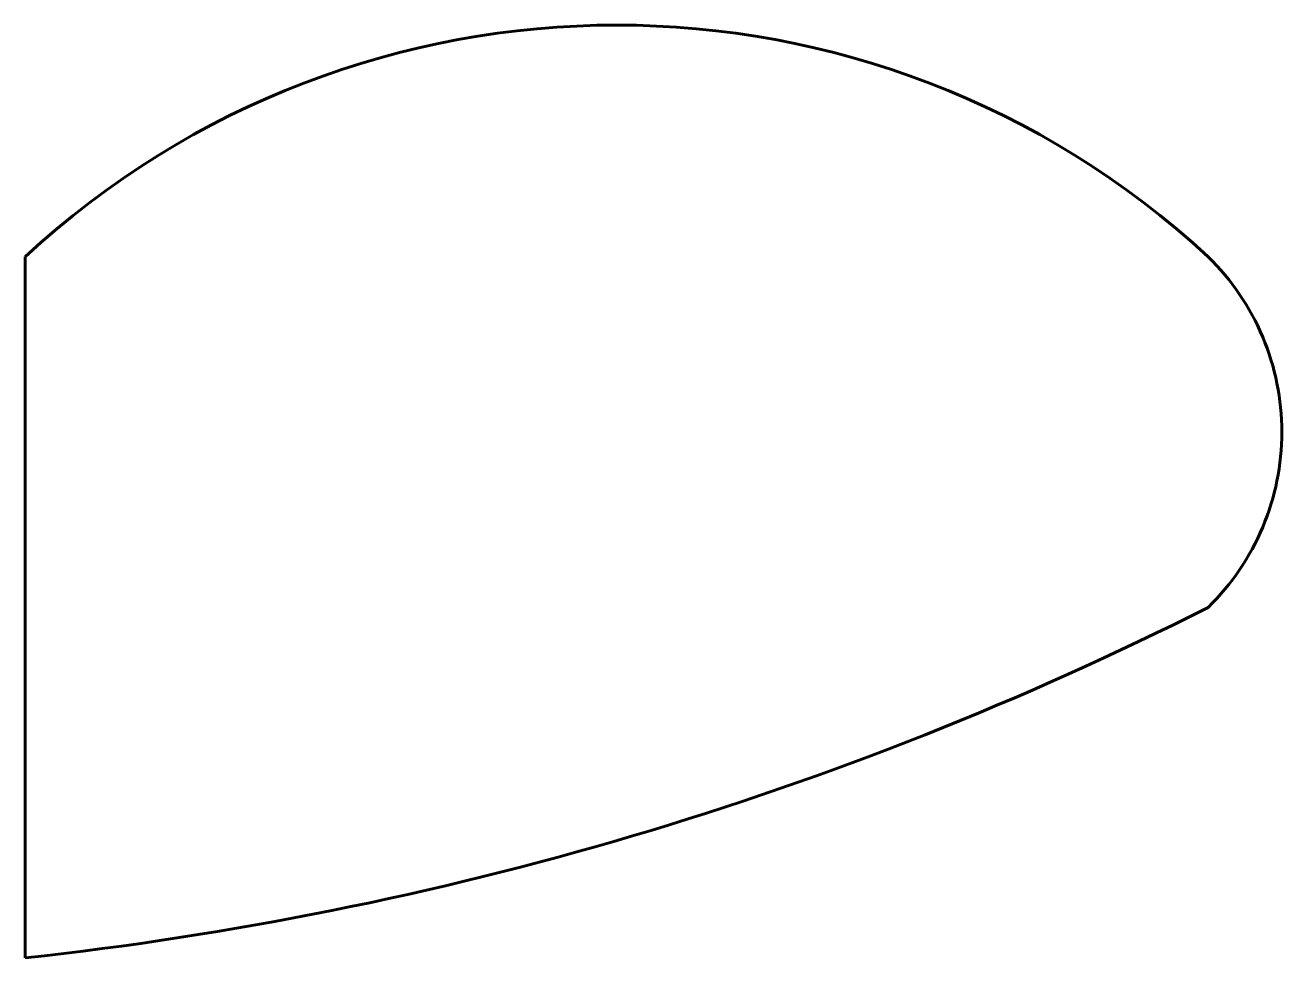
# Model space of a CAD drawing. Header units: millimetres. Extents: x 0 to 394, y 0 to 293.
import ezdxf

# ---------------------------------------------------------------- set-up
doc = ezdxf.new("R2010")
doc.units = ezdxf.units.MM
doc.linetypes.add('K5LT_BASIC', pattern=[0])

msp = doc.modelspace()

# ---------------------------------------------------------------- linework, layer by layer
at = {"color": 143, "linetype": 'K5LT_BASIC', "lineweight": 60, "true_color": 0x33acca}
msp.add_line((0, 0), (0, 220), dxfattribs=at)
for centre, radius, start, end in [((185.51, 19.72), 273, 47.1926, 132.8074), ((317.14, 165), 77, 314.4153, 45.5847), ((-116.79, 1074.67), 1081, 276.20248, 296.82504)]:
    msp.add_arc(centre, radius, start, end, dxfattribs=at)

doc.saveas('drawing.dxf')
